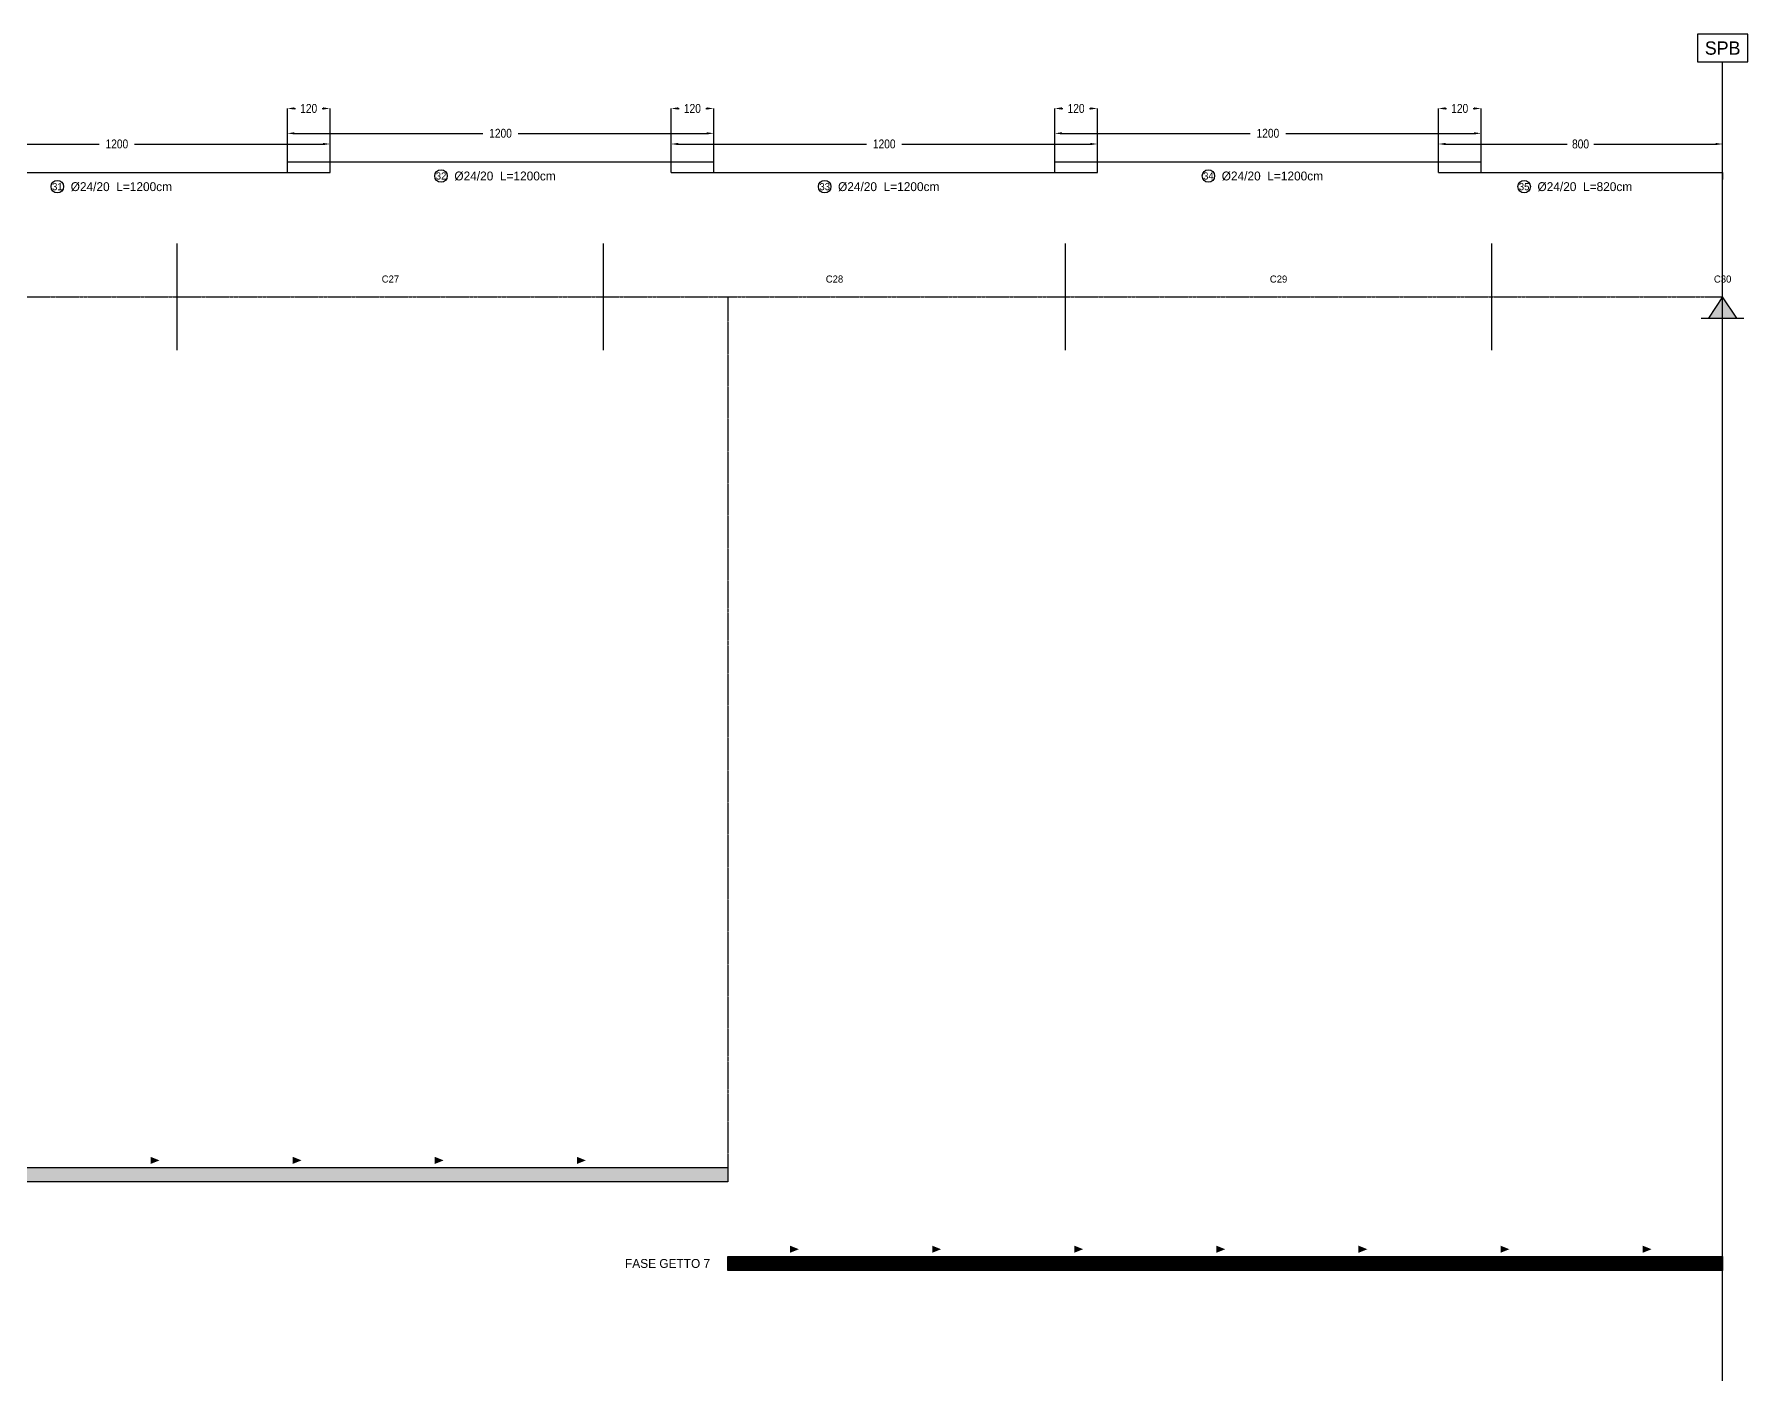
# Model space of a CAD drawing. Header units: metres. Extents: x -2869 to 408500, y -30500 to 7388.
# Drawn here: x 304475 to 352706, y -30500 to 7388 of the extents above; entities that cross this region are included whole.
import ezdxf
from ezdxf.enums import TextEntityAlignment as Align

# ---------------------------------------------------------------- set-up
doc = ezdxf.new("R2010")
doc.units = ezdxf.units.M
doc.linetypes.add('CENTER', pattern=[5.08, 3.175, -0.635, 0.635, -0.635])
doc.linetypes.add('DASHED', pattern=[1.524, 1.27, -0.254])
for name, color, linetype in [('01_ASSI', 4, 'CENTER'), ('02_CONCI', 8, 'Continuous'), ('03_ARM_SUP', 7, 'Continuous'), ('04_SOVRAP_SUP', 6, 'Continuous'), ('05_QUOTE_TESTI', 2, 'Continuous'), ('06_APPOGGI', 7, 'Continuous'), ('07_FASI_GETTO', 2, 'Continuous')]:
    doc.layers.add(name, color=color, linetype=linetype)
doc.styles.add('OpenSansCondensed-Light', font='OpenSansCondensed-Light.ttf')
doc.dimstyles.new('QUOTE_CM', dxfattribs={"dimtxt": 250, "dimasz": 200, "dimexe": 1.25, "dimexo": 0.625, "dimgap": 100, "dimtad": 1, "dimlfac": 0.1, "dimcen": 2.5, "dimazin": 3, "dimtfac": 1, "dimtmove": 0, "dimatfit": 3})

# ---------------------------------------------------------------- blocks, each defined once
blk = doc.blocks.new('_CLOSEDFILLED')
at = {"color": 0, "linetype": 'BYBLOCK'}
blk.add_solid([(-1, 0.16), (0, 0), (-1, -0.16)], dxfattribs=at)
blk = doc.blocks.new('*D31')
for p, q in [((300800, 3500), (300800, 4300)), ((301000, 4300), (306300, 4300)), ((307300, 4300), (312600, 4300)), ((312800, 3500), (312800, 4300))]:
    blk.add_line(p, q)
at = {"layer": 'Defpoints'}
for p in [(300800, 4300), (300800, 3500), (312800, 3500)]:
    blk.add_point(p, dxfattribs=at)
at = {"xscale": 200, "yscale": 200, "rotation": 180}
blk.add_blockref('_CLOSEDFILLED', (300800, 4300), dxfattribs=at)
at = {"xscale": 200, "yscale": 200}
blk.add_blockref('_CLOSEDFILLED', (312800, 4300), dxfattribs=at)
at = {"insert": (306800, 4300), "char_height": 250, "attachment_point": 5, "style": 'OpenSansCondensed-Light'}
blk.add_mtext('1200', dxfattribs=at)
blk = doc.blocks.new('*D32')
for p, q in [((311600, 3800), (311600, 4600)), ((311800, 4600), (317100, 4600)), ((318100, 4600), (323400, 4600)), ((323600, 3800), (323600, 4600))]:
    blk.add_line(p, q)
at = {"layer": 'Defpoints'}
for p in [(311600, 4600), (311600, 3800), (323600, 3800)]:
    blk.add_point(p, dxfattribs=at)
at = {"xscale": 200, "yscale": 200, "rotation": 180}
blk.add_blockref('_CLOSEDFILLED', (311600, 4600), dxfattribs=at)
at = {"xscale": 200, "yscale": 200}
blk.add_blockref('_CLOSEDFILLED', (323600, 4600), dxfattribs=at)
at = {"insert": (317600, 4600), "char_height": 250, "attachment_point": 5, "style": 'OpenSansCondensed-Light'}
blk.add_mtext('1200', dxfattribs=at)
blk = doc.blocks.new('*D33')
for p, q in [((322400, 3500), (322400, 4300)), ((322600, 4300), (327900, 4300)), ((328900, 4300), (334200, 4300)), ((334400, 3500), (334400, 4300))]:
    blk.add_line(p, q)
at = {"layer": 'Defpoints'}
for p in [(322400, 4300), (322400, 3500), (334400, 3500)]:
    blk.add_point(p, dxfattribs=at)
at = {"xscale": 200, "yscale": 200, "rotation": 180}
blk.add_blockref('_CLOSEDFILLED', (322400, 4300), dxfattribs=at)
at = {"xscale": 200, "yscale": 200}
blk.add_blockref('_CLOSEDFILLED', (334400, 4300), dxfattribs=at)
at = {"insert": (328400, 4300), "char_height": 250, "attachment_point": 5, "style": 'OpenSansCondensed-Light'}
blk.add_mtext('1200', dxfattribs=at)
blk = doc.blocks.new('*D34')
for p, q in [((333200, 3800), (333200, 4600)), ((333400, 4600), (338700, 4600)), ((339700, 4600), (345000, 4600)), ((345200, 3800), (345200, 4600))]:
    blk.add_line(p, q)
at = {"layer": 'Defpoints'}
for p in [(333200, 4600), (333200, 3800), (345200, 3800)]:
    blk.add_point(p, dxfattribs=at)
at = {"xscale": 200, "yscale": 200, "rotation": 180}
blk.add_blockref('_CLOSEDFILLED', (333200, 4600), dxfattribs=at)
at = {"xscale": 200, "yscale": 200}
blk.add_blockref('_CLOSEDFILLED', (345200, 4600), dxfattribs=at)
at = {"insert": (339200, 4600), "char_height": 250, "attachment_point": 5, "style": 'OpenSansCondensed-Light'}
blk.add_mtext('1200', dxfattribs=at)
blk = doc.blocks.new('*D35')
for p, q in [((344000, 3500), (344000, 4300)), ((344200, 4300), (347625, 4300)), ((348375, 4300), (351800, 4300)), ((352000, 3500), (352000, 4300))]:
    blk.add_line(p, q)
at = {"layer": 'Defpoints'}
for p in [(344000, 4300), (344000, 3500), (352000, 3500)]:
    blk.add_point(p, dxfattribs=at)
at = {"xscale": 200, "yscale": 200, "rotation": 180}
blk.add_blockref('_CLOSEDFILLED', (344000, 4300), dxfattribs=at)
at = {"xscale": 200, "yscale": 200}
blk.add_blockref('_CLOSEDFILLED', (352000, 4300), dxfattribs=at)
at = {"insert": (348000, 4300), "char_height": 250, "attachment_point": 5, "style": 'OpenSansCondensed-Light'}
blk.add_mtext('800', dxfattribs=at)
blk = doc.blocks.new('*D66')
for p, q in [((311600, 3500), (311600, 5300)), ((311800, 5300), (311825, 5300)), ((312575, 5300), (312600, 5300)), ((312800, 3800), (312800, 5300))]:
    blk.add_line(p, q)
at = {"layer": 'Defpoints'}
for p in [(311600, 5300), (311600, 3500), (312800, 3800)]:
    blk.add_point(p, dxfattribs=at)
at = {"xscale": 200, "yscale": 200, "rotation": 180}
blk.add_blockref('_CLOSEDFILLED', (311600, 5300), dxfattribs=at)
at = {"xscale": 200, "yscale": 200}
blk.add_blockref('_CLOSEDFILLED', (312800, 5300), dxfattribs=at)
at = {"insert": (312200, 5300), "char_height": 250, "attachment_point": 5, "style": 'OpenSansCondensed-Light'}
blk.add_mtext('120', dxfattribs=at)
blk = doc.blocks.new('*D67')
for p, q in [((322400, 3800), (322400, 5300)), ((322600, 5300), (322625, 5300)), ((323375, 5300), (323400, 5300)), ((323600, 3500), (323600, 5300))]:
    blk.add_line(p, q)
at = {"layer": 'Defpoints'}
for p in [(322400, 5300), (322400, 3800), (323600, 3500)]:
    blk.add_point(p, dxfattribs=at)
at = {"xscale": 200, "yscale": 200, "rotation": 180}
blk.add_blockref('_CLOSEDFILLED', (322400, 5300), dxfattribs=at)
at = {"xscale": 200, "yscale": 200}
blk.add_blockref('_CLOSEDFILLED', (323600, 5300), dxfattribs=at)
at = {"insert": (323000, 5300), "char_height": 250, "attachment_point": 5, "style": 'OpenSansCondensed-Light'}
blk.add_mtext('120', dxfattribs=at)
blk = doc.blocks.new('*D68')
for p, q in [((333200, 3500), (333200, 5300)), ((333400, 5300), (333425, 5300)), ((334175, 5300), (334200, 5300)), ((334400, 3800), (334400, 5300))]:
    blk.add_line(p, q)
at = {"layer": 'Defpoints'}
for p in [(333200, 5300), (333200, 3500), (334400, 3800)]:
    blk.add_point(p, dxfattribs=at)
at = {"xscale": 200, "yscale": 200, "rotation": 180}
blk.add_blockref('_CLOSEDFILLED', (333200, 5300), dxfattribs=at)
at = {"xscale": 200, "yscale": 200}
blk.add_blockref('_CLOSEDFILLED', (334400, 5300), dxfattribs=at)
at = {"insert": (333800, 5300), "char_height": 250, "attachment_point": 5, "style": 'OpenSansCondensed-Light'}
blk.add_mtext('120', dxfattribs=at)
blk = doc.blocks.new('*D69')
for p, q in [((344000, 3800), (344000, 5300)), ((344200, 5300), (344225, 5300)), ((344975, 5300), (345000, 5300)), ((345200, 3500), (345200, 5300))]:
    blk.add_line(p, q)
at = {"layer": 'Defpoints'}
for p in [(344000, 5300), (344000, 3800), (345200, 3500)]:
    blk.add_point(p, dxfattribs=at)
at = {"xscale": 200, "yscale": 200, "rotation": 180}
blk.add_blockref('_CLOSEDFILLED', (344000, 5300), dxfattribs=at)
at = {"xscale": 200, "yscale": 200}
blk.add_blockref('_CLOSEDFILLED', (345200, 5300), dxfattribs=at)
at = {"insert": (344600, 5300), "char_height": 250, "attachment_point": 5, "style": 'OpenSansCondensed-Light'}
blk.add_mtext('120', dxfattribs=at)

msp = doc.modelspace()

# ---------------------------------------------------------------- hatches: boundary and pattern name
at = {"layer": '07_FASI_GETTO'}
h = msp.add_hatch(dxfattribs=at)
h.set_pattern_fill('ANSI31')
h.paths.add_polyline_path([(266000, -24500), (324000, -24500), (324000, -24900), (266000, -24900)])
h = msp.add_hatch(dxfattribs=at)
h.set_pattern_fill('ANSI31')
h.paths.add_polyline_path([(324000, -27000), (352000, -27000), (352000, -27400), (324000, -27400)])

# ---------------------------------------------------------------- linework, layer by layer
at = {"layer": '01_ASSI'}
msp.add_line((0, 0), (352000, 0), dxfattribs=at)
at = {"layer": '02_CONCI'}
for p, q in [((308500, -1500), (308500, 1500)), ((320500, -1500), (320500, 1500)), ((333500, -1500), (333500, 1500)), ((345500, -1500), (345500, 1500))]:
    msp.add_line(p, q, dxfattribs=at)
at = {"layer": '03_ARM_SUP', "lineweight": 30}
for p, q in [((302000, 3500), (311600, 3500)), ((312800, 3800), (322400, 3800)), ((323600, 3500), (333200, 3500)), ((334400, 3800), (344000, 3800)), ((345200, 3500), (352000, 3500)), ((352000, 3500), (352000, 3300))]:
    msp.add_line(p, q, dxfattribs=at)
at = {"layer": '04_SOVRAP_SUP', "lineweight": 30}
for p, q in [((311600, 3800), (312800, 3800)), ((311600, 3500), (312800, 3500)), ((322400, 3800), (323600, 3800)), ((322400, 3500), (323600, 3500)), ((333200, 3800), (334400, 3800)), ((333200, 3500), (334400, 3500)), ((344000, 3800), (345200, 3800)), ((344000, 3500), (345200, 3500))]:
    msp.add_line(p, q, dxfattribs=at)
at = {"layer": '05_QUOTE_TESTI'}
for centre in [(315925, 3400), (337525, 3400), (305125, 3100), (326725, 3100), (346412.5, 3100)]:
    msp.add_circle(centre, 175, dxfattribs=at)
at = {"layer": '06_APPOGGI', "color": 5}
msp.add_line((352000, -30500), (352000, 6612.5), dxfattribs=at)
at = {"layer": '06_APPOGGI', "color": 1}
msp.add_line((351400, -600), (352600, -600), dxfattribs=at)
at = {"layer": '06_APPOGGI', "color": 5}
msp.add_lwpolyline([(351293.75, 6612.5), (352706.25, 6612.5), (352706.25, 7387.5), (351293.75, 7387.5), (351293.75, 6612.5)], dxfattribs=at)
at = {"layer": '06_APPOGGI', "color": 1}
msp.add_lwpolyline([(352000, 0), (351600, -600), (352400, -600), (352000, 0)], dxfattribs=at)
at = {"layer": '06_APPOGGI', "color": 7}
msp.add_solid([(352000, 0), (351600, -600), (352400, -600)], dxfattribs=at)
at = {"layer": '07_FASI_GETTO', "linetype": 'DASHED'}
msp.add_line((324000, 0), (324000, -24900), dxfattribs=at)
at = {"layer": '07_FASI_GETTO'}
for points in [[(266000, -24500), (324000, -24500), (324000, -24900), (266000, -24900), (266000, -24500)], [(324000, -27000), (352000, -27000), (352000, -27400), (324000, -27400), (324000, -27000)]]:
    msp.add_lwpolyline(points, dxfattribs=at)
at = {"layer": '07_FASI_GETTO', "color": 2}
for points in [[(308000, -24300), (307750, -24200), (307750, -24400)], [(312000, -24300), (311750, -24200), (311750, -24400)], [(316000, -24300), (315750, -24200), (315750, -24400)], [(320000, -24300), (319750, -24200), (319750, -24400)], [(326000, -26800), (325750, -26700), (325750, -26900)], [(330000, -26800), (329750, -26700), (329750, -26900)], [(334000, -26800), (333750, -26700), (333750, -26900)], [(338000, -26800), (337750, -26700), (337750, -26900)], [(342000, -26800), (341750, -26700), (341750, -26900)], [(346000, -26800), (345750, -26700), (345750, -26900)], [(350000, -26800), (349750, -26700), (349750, -26900)]]:
    msp.add_solid(points, dxfattribs=at)

# ---------------------------------------------------------------- texts
at = {"layer": '02_CONCI'}
for s, p in [('C27', (314500, 500)), ('C28', (327000, 500)), ('C29', (339500, 500)), ('C30', (352000, 500))]:
    msp.add_text(s, height=200, dxfattribs=at).set_placement(p, align=Align.MIDDLE_CENTER)
at = {"layer": '05_QUOTE_TESTI'}
for s, p in [('32', (315925, 3400)), ('34', (337525, 3400)), ('31', (305125, 3100)), ('33', (326725, 3100)), ('35', (346412.5, 3100))]:
    msp.add_text(s, height=200, dxfattribs=at).set_placement(p, align=Align.MIDDLE_CENTER)
for s, p in [('%%c24/20  L=1200cm', (316300, 3400)), ('%%c24/20  L=1200cm', (337900, 3400)), ('%%c24/20  L=1200cm', (305500, 3100)), ('%%c24/20  L=1200cm', (327100, 3100)), ('%%c24/20  L=820cm', (346787.5, 3100))]:
    msp.add_text(s, height=250, dxfattribs=at).set_placement(p, align=Align.MIDDLE_LEFT)
at = {"layer": '06_APPOGGI', "color": 1}
msp.add_text('SPB', height=375, dxfattribs=at).set_placement((352000, 7000), align=Align.MIDDLE_CENTER)
at = {"layer": '07_FASI_GETTO', "color": 7}
msp.add_text('FASE GETTO 7', height=250, dxfattribs=at).set_placement((323500, -27200), align=Align.MIDDLE_RIGHT)

# ---------------------------------------------------------------- dimensions: what is measured, and where the dimension line sits
for base, p1, p2, picture, middle in [((311600, 5300), (311600, 3500), (312800, 3800), '*D66', (312200, 5300)), ((322400, 5300), (322400, 3800), (323600, 3500), '*D67', (323000, 5300)), ((333200, 5300), (333200, 3500), (334400, 3800), '*D68', (333800, 5300)), ((344000, 5300), (344000, 3800), (345200, 3500), '*D69', (344600, 5300)), ((300800, 4300), (300800, 3500), (312800, 3500), '*D31', (306800, 4300)), ((311600, 4600), (311600, 3800), (323600, 3800), '*D32', (317600, 4600)), ((322400, 4300), (322400, 3500), (334400, 3500), '*D33', (328400, 4300)), ((333200, 4600), (333200, 3800), (345200, 3800), '*D34', (339200, 4600)), ((344000, 4300), (344000, 3500), (352000, 3500), '*D35', (348000, 4300))]:
    dim = msp.add_linear_dim(base=base, p1=p1, p2=p2, dimstyle='QUOTE_CM')
    dim.commit()
    dim.dimension.update_dxf_attribs({"geometry": picture, "text_midpoint": middle})

doc.saveas('drawing.dxf')
